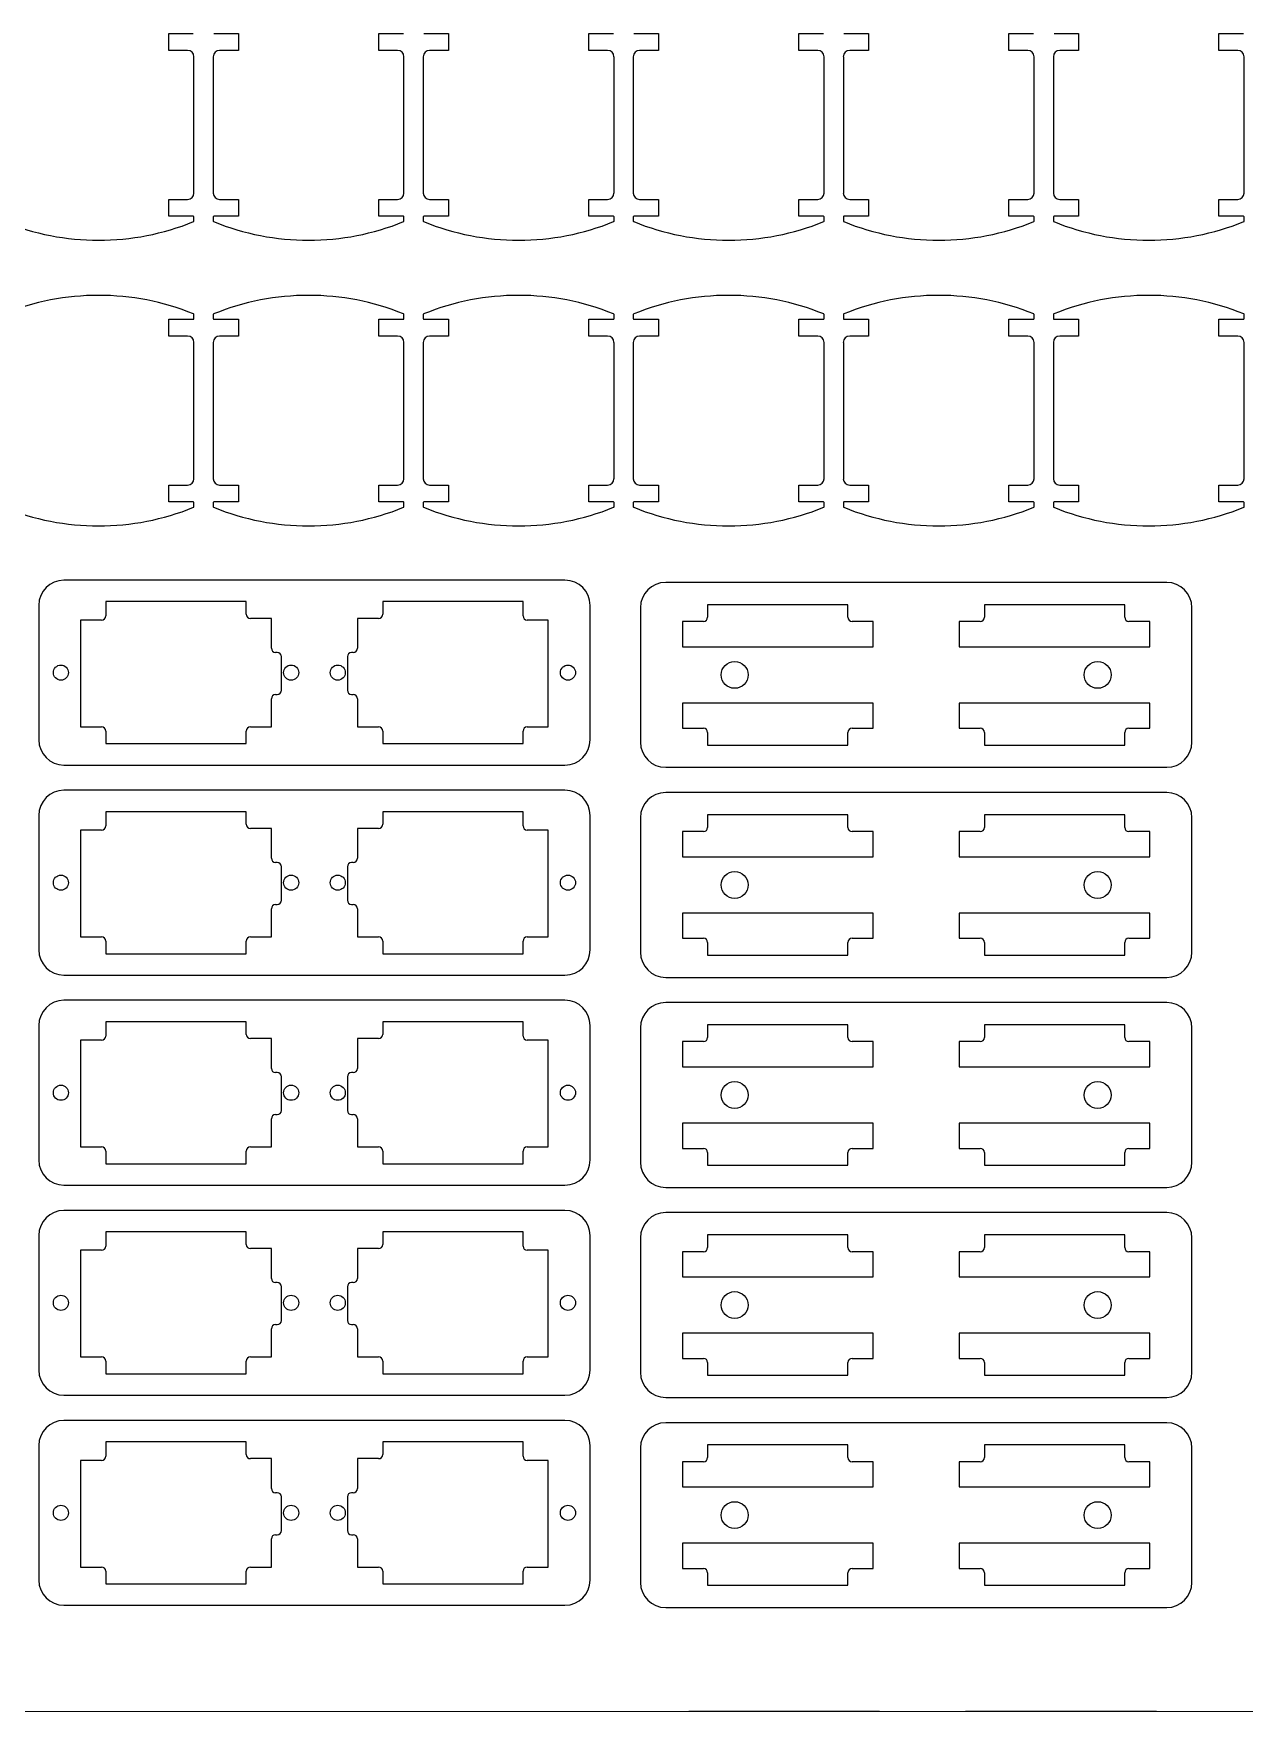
# Model space of a CAD drawing. Header units: millimetres. Extents: x 1579 to 2079, y 30 to 430.
# Drawn here: x 1667.4 to 1811.5, y 30.3 to 230 of the extents above; entities that cross this region are included whole.
import ezdxf

# ---------------------------------------------------------------- set-up
doc = ezdxf.new("R2010")
doc.units = ezdxf.units.MM
doc.layers.get('0').update_dxf_attribs({"lineweight": 18})

msp = doc.modelspace()

# ---------------------------------------------------------------- linework, layer by layer
at = {"color": 7, "linetype": 'Continuous', "lineweight": 25}
for p, q in [((1683.49, 230.02), (1686.42, 230.02)), ((1683.49, 228.02), (1683.49, 230.02)), ((1688.86, 230.02), (1691.79, 230.02)), ((1691.79, 230.02), (1691.79, 228.02)), ((1708.49, 230.02), (1711.42, 230.02)), ((1708.49, 228.02), (1708.49, 230.02)), ((1713.86, 230.02), (1716.79, 230.02)), ((1716.79, 230.02), (1716.79, 228.02)), ((1733.49, 230.02), (1736.42, 230.02)), ((1733.49, 228.02), (1733.49, 230.02)), ((1738.86, 230.02), (1741.79, 230.02)), ((1741.79, 230.02), (1741.79, 228.02)), ((1758.49, 230.02), (1761.42, 230.02)), ((1758.49, 228.02), (1758.49, 230.02)), ((1763.86, 230.02), (1766.79, 230.02)), ((1766.79, 230.02), (1766.79, 228.02)), ((1783.49, 230.02), (1786.42, 230.02)), ((1783.49, 228.02), (1783.49, 230.02)), ((1788.86, 230.02), (1791.79, 230.02)), ((1791.79, 230.02), (1791.79, 228.02)), ((1808.49, 230.02), (1811.42, 230.02)), ((1808.49, 228.02), (1808.49, 230.02)), ((1685.73, 228.02), (1683.49, 228.02)), ((1691.79, 228.02), (1689.54, 228.02)), ((1710.73, 228.02), (1708.49, 228.02)), ((1716.79, 228.02), (1714.54, 228.02)), ((1735.73, 228.02), (1733.49, 228.02)), ((1741.79, 228.02), (1739.54, 228.02)), ((1760.73, 228.02), (1758.49, 228.02)), ((1766.79, 228.02), (1764.54, 228.02)), ((1785.73, 228.02), (1783.49, 228.02)), ((1791.79, 228.02), (1789.54, 228.02)), ((1810.73, 228.02), (1808.49, 228.02)), ((1686.49, 211.03), (1686.49, 227.26)), ((1688.79, 227.26), (1688.79, 211.03)), ((1711.49, 211.03), (1711.49, 227.26)), ((1713.79, 227.26), (1713.79, 211.03)), ((1736.49, 211.03), (1736.49, 227.26)), ((1738.79, 227.26), (1738.79, 211.03)), ((1761.49, 211.03), (1761.49, 227.26)), ((1763.79, 227.26), (1763.79, 211.03)), ((1786.49, 211.03), (1786.49, 227.26)), ((1788.79, 227.26), (1788.79, 211.03)), ((1811.49, 211.03), (1811.49, 227.26)), ((1683.49, 210.27), (1685.73, 210.27)), ((1683.49, 208.27), (1683.49, 210.27)), ((1689.54, 210.27), (1691.79, 210.27)), ((1691.79, 210.27), (1691.79, 208.27)), ((1708.49, 210.27), (1710.73, 210.27)), ((1708.49, 208.27), (1708.49, 210.27)), ((1714.54, 210.27), (1716.79, 210.27)), ((1716.79, 210.27), (1716.79, 208.27)), ((1733.49, 210.27), (1735.73, 210.27)), ((1733.49, 208.27), (1733.49, 210.27)), ((1739.54, 210.27), (1741.79, 210.27)), ((1741.79, 210.27), (1741.79, 208.27)), ((1758.49, 210.27), (1760.73, 210.27)), ((1758.49, 208.27), (1758.49, 210.27)), ((1764.54, 210.27), (1766.79, 210.27)), ((1766.79, 210.27), (1766.79, 208.27)), ((1783.49, 210.27), (1785.73, 210.27)), ((1783.49, 208.27), (1783.49, 210.27)), ((1789.54, 210.27), (1791.79, 210.27)), ((1791.79, 210.27), (1791.79, 208.27)), ((1808.49, 210.27), (1810.73, 210.27)), ((1808.49, 208.27), (1808.49, 210.27)), ((1686.42, 208.27), (1683.49, 208.27)), ((1686.49, 207.7), (1686.49, 208.2)), ((1688.79, 208.2), (1688.79, 207.7)), ((1691.79, 208.27), (1688.86, 208.27)), ((1711.42, 208.27), (1708.49, 208.27)), ((1711.49, 207.7), (1711.49, 208.2)), ((1713.79, 208.2), (1713.79, 207.7)), ((1716.79, 208.27), (1713.86, 208.27)), ((1736.42, 208.27), (1733.49, 208.27)), ((1736.49, 207.7), (1736.49, 208.2)), ((1738.79, 208.2), (1738.79, 207.7)), ((1741.79, 208.27), (1738.86, 208.27)), ((1761.42, 208.27), (1758.49, 208.27)), ((1761.49, 207.7), (1761.49, 208.2)), ((1763.79, 208.2), (1763.79, 207.7)), ((1766.79, 208.27), (1763.86, 208.27)), ((1786.42, 208.27), (1783.49, 208.27)), ((1786.49, 207.7), (1786.49, 208.2)), ((1788.79, 208.2), (1788.79, 207.7)), ((1791.79, 208.27), (1788.86, 208.27)), ((1811.42, 208.27), (1808.49, 208.27)), ((1811.49, 207.7), (1811.49, 208.2)), ((1683.49, 196.02), (1686.42, 196.02)), ((1683.49, 194.02), (1683.49, 196.02)), ((1686.49, 196.09), (1686.49, 196.59)), ((1688.79, 196.59), (1688.79, 196.09)), ((1688.86, 196.02), (1691.79, 196.02)), ((1691.79, 196.02), (1691.79, 194.02)), ((1708.49, 196.02), (1711.42, 196.02)), ((1708.49, 194.02), (1708.49, 196.02)), ((1711.49, 196.09), (1711.49, 196.59)), ((1713.79, 196.59), (1713.79, 196.09)), ((1713.86, 196.02), (1716.79, 196.02)), ((1716.79, 196.02), (1716.79, 194.02)), ((1733.49, 196.02), (1736.42, 196.02)), ((1733.49, 194.02), (1733.49, 196.02)), ((1736.49, 196.09), (1736.49, 196.59)), ((1738.79, 196.59), (1738.79, 196.09)), ((1738.86, 196.02), (1741.79, 196.02)), ((1741.79, 196.02), (1741.79, 194.02)), ((1758.49, 196.02), (1761.42, 196.02)), ((1758.49, 194.02), (1758.49, 196.02)), ((1761.49, 196.09), (1761.49, 196.59)), ((1763.79, 196.59), (1763.79, 196.09)), ((1763.86, 196.02), (1766.79, 196.02)), ((1766.79, 196.02), (1766.79, 194.02)), ((1783.49, 196.02), (1786.42, 196.02)), ((1783.49, 194.02), (1783.49, 196.02)), ((1786.49, 196.09), (1786.49, 196.59)), ((1788.79, 196.59), (1788.79, 196.09)), ((1788.86, 196.02), (1791.79, 196.02)), ((1791.79, 196.02), (1791.79, 194.02)), ((1808.49, 196.02), (1811.42, 196.02)), ((1808.49, 194.02), (1808.49, 196.02)), ((1811.49, 196.09), (1811.49, 196.59)), ((1685.73, 194.02), (1683.49, 194.02)), ((1691.79, 194.02), (1689.54, 194.02)), ((1710.73, 194.02), (1708.49, 194.02)), ((1716.79, 194.02), (1714.54, 194.02)), ((1735.73, 194.02), (1733.49, 194.02)), ((1741.79, 194.02), (1739.54, 194.02)), ((1760.73, 194.02), (1758.49, 194.02)), ((1766.79, 194.02), (1764.54, 194.02)), ((1785.73, 194.02), (1783.49, 194.02)), ((1791.79, 194.02), (1789.54, 194.02)), ((1810.73, 194.02), (1808.49, 194.02)), ((1686.49, 177.03), (1686.49, 193.26)), ((1688.79, 193.26), (1688.79, 177.03)), ((1711.49, 177.03), (1711.49, 193.26)), ((1713.79, 193.26), (1713.79, 177.03)), ((1736.49, 177.03), (1736.49, 193.26)), ((1738.79, 193.26), (1738.79, 177.03)), ((1761.49, 177.03), (1761.49, 193.26)), ((1763.79, 193.26), (1763.79, 177.03)), ((1786.49, 177.03), (1786.49, 193.26)), ((1788.79, 193.26), (1788.79, 177.03)), ((1811.49, 177.03), (1811.49, 193.26)), ((1683.49, 176.27), (1685.73, 176.27)), ((1683.49, 174.27), (1683.49, 176.27)), ((1689.54, 176.27), (1691.79, 176.27)), ((1691.79, 176.27), (1691.79, 174.27)), ((1708.49, 176.27), (1710.73, 176.27)), ((1708.49, 174.27), (1708.49, 176.27)), ((1714.54, 176.27), (1716.79, 176.27)), ((1716.79, 176.27), (1716.79, 174.27)), ((1733.49, 176.27), (1735.73, 176.27)), ((1733.49, 174.27), (1733.49, 176.27)), ((1739.54, 176.27), (1741.79, 176.27)), ((1741.79, 176.27), (1741.79, 174.27)), ((1758.49, 176.27), (1760.73, 176.27)), ((1758.49, 174.27), (1758.49, 176.27)), ((1764.54, 176.27), (1766.79, 176.27)), ((1766.79, 176.27), (1766.79, 174.27)), ((1783.49, 176.27), (1785.73, 176.27)), ((1783.49, 174.27), (1783.49, 176.27)), ((1789.54, 176.27), (1791.79, 176.27)), ((1791.79, 176.27), (1791.79, 174.27)), ((1808.49, 176.27), (1810.73, 176.27)), ((1808.49, 174.27), (1808.49, 176.27)), ((1686.42, 174.27), (1683.49, 174.27)), ((1686.49, 173.7), (1686.49, 174.2)), ((1688.79, 174.2), (1688.79, 173.7)), ((1691.79, 174.27), (1688.86, 174.27)), ((1711.42, 174.27), (1708.49, 174.27)), ((1711.49, 173.7), (1711.49, 174.2)), ((1713.79, 174.2), (1713.79, 173.7)), ((1716.79, 174.27), (1713.86, 174.27)), ((1736.42, 174.27), (1733.49, 174.27)), ((1736.49, 173.7), (1736.49, 174.2)), ((1738.79, 174.2), (1738.79, 173.7)), ((1741.79, 174.27), (1738.86, 174.27)), ((1761.42, 174.27), (1758.49, 174.27)), ((1761.49, 173.7), (1761.49, 174.2)), ((1763.79, 174.2), (1763.79, 173.7)), ((1766.79, 174.27), (1763.86, 174.27)), ((1786.42, 174.27), (1783.49, 174.27)), ((1786.49, 173.7), (1786.49, 174.2)), ((1788.79, 174.2), (1788.79, 173.7)), ((1791.79, 174.27), (1788.86, 174.27)), ((1811.42, 174.27), (1808.49, 174.27)), ((1811.49, 173.7), (1811.49, 174.2)), ((1730.65, 164.96), (1671.02, 164.96)), ((1802.27, 164.69), (1742.64, 164.69)), ((1668.02, 161.96), (1668.02, 145.96)), ((1692.71, 162.41), (1676.01, 162.41)), ((1676.01, 162.41), (1676.01, 160.71)), ((1692.71, 160.91), (1692.71, 162.41)), ((1725.66, 162.41), (1708.96, 162.41)), ((1708.96, 162.41), (1708.96, 160.91)), ((1725.66, 160.71), (1725.66, 162.41)), ((1733.65, 145.96), (1733.65, 161.96)), ((1764.33, 162.04), (1747.63, 162.04)), ((1747.63, 162.04), (1747.63, 160.54)), ((1764.33, 160.54), (1764.33, 162.04)), ((1797.28, 162.04), (1780.58, 162.04)), ((1780.58, 162.04), (1780.58, 160.54)), ((1797.28, 160.54), (1797.28, 162.04)), ((1675.51, 160.21), (1673.01, 160.21)), ((1673.01, 160.21), (1673.01, 147.51)), ((1695.71, 160.41), (1693.21, 160.41)), ((1695.71, 156.86), (1695.71, 160.41)), ((1708.46, 160.41), (1705.96, 160.41)), ((1705.96, 160.41), (1705.96, 156.86)), ((1728.66, 160.21), (1726.16, 160.21)), ((1728.66, 147.51), (1728.66, 160.21)), ((1739.64, 161.69), (1739.64, 145.69)), ((1747.13, 160.04), (1744.63, 160.04)), ((1744.63, 160.04), (1744.63, 157.04)), ((1767.33, 160.04), (1764.83, 160.04)), ((1767.33, 157.04), (1767.33, 160.04)), ((1780.08, 160.04), (1777.58, 160.04)), ((1777.58, 160.04), (1777.58, 157.04)), ((1800.28, 160.04), (1797.78, 160.04)), ((1800.28, 157.04), (1800.28, 160.04)), ((1805.27, 145.69), (1805.27, 161.69)), ((1696.41, 156.36), (1696.21, 156.36)), ((1696.91, 151.86), (1696.91, 155.86)), ((1704.76, 155.86), (1704.76, 151.86)), ((1705.46, 156.36), (1705.26, 156.36)), ((1744.63, 157.04), (1767.33, 157.04)), ((1777.58, 157.04), (1800.28, 157.04)), ((1695.71, 147.51), (1695.71, 150.86)), ((1696.21, 151.36), (1696.41, 151.36)), ((1705.26, 151.36), (1705.46, 151.36)), ((1705.96, 150.86), (1705.96, 147.51)), ((1767.33, 150.34), (1744.63, 150.34)), ((1744.63, 150.34), (1744.63, 147.34)), ((1767.33, 147.34), (1767.33, 150.34)), ((1800.28, 150.34), (1777.58, 150.34)), ((1777.58, 150.34), (1777.58, 147.34)), ((1800.28, 147.34), (1800.28, 150.34)), ((1673.01, 147.51), (1675.51, 147.51)), ((1676.01, 147.01), (1676.01, 145.51)), ((1692.71, 145.51), (1692.71, 147.01)), ((1693.21, 147.51), (1695.71, 147.51)), ((1705.96, 147.51), (1708.46, 147.51)), ((1708.96, 147.01), (1708.96, 145.51)), ((1725.66, 145.51), (1725.66, 147.01)), ((1726.16, 147.51), (1728.66, 147.51)), ((1744.63, 147.34), (1747.13, 147.34)), ((1747.63, 146.84), (1747.63, 145.34)), ((1764.33, 145.34), (1764.33, 146.84)), ((1764.83, 147.34), (1767.33, 147.34)), ((1777.58, 147.34), (1780.08, 147.34)), ((1780.58, 146.84), (1780.58, 145.34)), ((1797.28, 145.34), (1797.28, 146.84)), ((1797.78, 147.34), (1800.28, 147.34)), ((1676.01, 145.51), (1692.71, 145.51)), ((1708.96, 145.51), (1725.66, 145.51)), ((1747.63, 145.34), (1764.33, 145.34)), ((1780.58, 145.34), (1797.28, 145.34)), ((1671.02, 142.96), (1730.65, 142.96)), ((1742.64, 142.69), (1802.27, 142.69)), ((1730.65, 139.96), (1671.02, 139.96)), ((1802.27, 139.69), (1742.64, 139.69)), ((1668.02, 136.96), (1668.02, 120.96)), ((1692.71, 137.41), (1676.01, 137.41)), ((1676.01, 137.41), (1676.01, 135.71)), ((1692.71, 135.91), (1692.71, 137.41)), ((1725.66, 137.41), (1708.96, 137.41)), ((1708.96, 137.41), (1708.96, 135.91)), ((1725.66, 135.71), (1725.66, 137.41)), ((1733.65, 120.96), (1733.65, 136.96)), ((1739.64, 136.69), (1739.64, 120.69)), ((1764.33, 137.04), (1747.63, 137.04)), ((1747.63, 137.04), (1747.63, 135.54)), ((1764.33, 135.54), (1764.33, 137.04)), ((1797.28, 137.04), (1780.58, 137.04)), ((1780.58, 137.04), (1780.58, 135.54)), ((1797.28, 135.54), (1797.28, 137.04)), ((1805.27, 120.69), (1805.27, 136.69)), ((1675.51, 135.21), (1673.01, 135.21)), ((1673.01, 135.21), (1673.01, 122.51)), ((1695.71, 135.41), (1693.21, 135.41)), ((1695.71, 131.86), (1695.71, 135.41)), ((1708.46, 135.41), (1705.96, 135.41)), ((1705.96, 135.41), (1705.96, 131.86)), ((1728.66, 135.21), (1726.16, 135.21)), ((1728.66, 122.51), (1728.66, 135.21)), ((1747.13, 135.04), (1744.63, 135.04)), ((1744.63, 135.04), (1744.63, 132.04)), ((1767.33, 135.04), (1764.83, 135.04)), ((1767.33, 132.04), (1767.33, 135.04)), ((1780.08, 135.04), (1777.58, 135.04)), ((1777.58, 135.04), (1777.58, 132.04)), ((1800.28, 135.04), (1797.78, 135.04)), ((1800.28, 132.04), (1800.28, 135.04)), ((1744.63, 132.04), (1767.33, 132.04)), ((1777.58, 132.04), (1800.28, 132.04)), ((1696.41, 131.36), (1696.21, 131.36)), ((1696.91, 126.86), (1696.91, 130.86)), ((1704.76, 130.86), (1704.76, 126.86)), ((1705.46, 131.36), (1705.26, 131.36)), ((1695.71, 122.51), (1695.71, 125.86)), ((1696.21, 126.36), (1696.41, 126.36)), ((1705.26, 126.36), (1705.46, 126.36)), ((1705.96, 125.86), (1705.96, 122.51)), ((1767.33, 125.34), (1744.63, 125.34)), ((1744.63, 125.34), (1744.63, 122.34)), ((1767.33, 122.34), (1767.33, 125.34)), ((1800.28, 125.34), (1777.58, 125.34)), ((1777.58, 125.34), (1777.58, 122.34)), ((1800.28, 122.34), (1800.28, 125.34)), ((1673.01, 122.51), (1675.51, 122.51)), ((1676.01, 122.01), (1676.01, 120.51)), ((1692.71, 120.51), (1692.71, 122.01)), ((1693.21, 122.51), (1695.71, 122.51)), ((1705.96, 122.51), (1708.46, 122.51)), ((1708.96, 122.01), (1708.96, 120.51)), ((1725.66, 120.51), (1725.66, 122.01)), ((1726.16, 122.51), (1728.66, 122.51)), ((1744.63, 122.34), (1747.13, 122.34)), ((1747.63, 121.84), (1747.63, 120.34)), ((1764.33, 120.34), (1764.33, 121.84)), ((1764.83, 122.34), (1767.33, 122.34)), ((1777.58, 122.34), (1780.08, 122.34)), ((1780.58, 121.84), (1780.58, 120.34)), ((1797.28, 120.34), (1797.28, 121.84)), ((1797.78, 122.34), (1800.28, 122.34)), ((1676.01, 120.51), (1692.71, 120.51)), ((1708.96, 120.51), (1725.66, 120.51)), ((1747.63, 120.34), (1764.33, 120.34)), ((1780.58, 120.34), (1797.28, 120.34)), ((1671.02, 117.96), (1730.65, 117.96)), ((1742.64, 117.69), (1802.27, 117.69)), ((1730.65, 114.96), (1671.02, 114.96)), ((1802.27, 114.69), (1742.64, 114.69)), ((1668.02, 111.96), (1668.02, 95.96)), ((1692.71, 112.41), (1676.01, 112.41)), ((1676.01, 112.41), (1676.01, 110.71)), ((1692.71, 110.91), (1692.71, 112.41)), ((1725.66, 112.41), (1708.96, 112.41)), ((1708.96, 112.41), (1708.96, 110.91)), ((1725.66, 110.71), (1725.66, 112.41)), ((1733.65, 95.96), (1733.65, 111.96)), ((1764.33, 112.04), (1747.63, 112.04)), ((1747.63, 112.04), (1747.63, 110.54)), ((1764.33, 110.54), (1764.33, 112.04)), ((1797.28, 112.04), (1780.58, 112.04)), ((1780.58, 112.04), (1780.58, 110.54)), ((1797.28, 110.54), (1797.28, 112.04)), ((1675.51, 110.21), (1673.01, 110.21)), ((1673.01, 110.21), (1673.01, 97.51)), ((1695.71, 110.41), (1693.21, 110.41)), ((1695.71, 106.86), (1695.71, 110.41)), ((1708.46, 110.41), (1705.96, 110.41)), ((1705.96, 110.41), (1705.96, 106.86)), ((1728.66, 110.21), (1726.16, 110.21)), ((1728.66, 97.51), (1728.66, 110.21)), ((1739.64, 111.69), (1739.64, 95.69)), ((1747.13, 110.04), (1744.63, 110.04)), ((1744.63, 110.04), (1744.63, 107.04)), ((1767.33, 110.04), (1764.83, 110.04)), ((1767.33, 107.04), (1767.33, 110.04)), ((1780.08, 110.04), (1777.58, 110.04)), ((1777.58, 110.04), (1777.58, 107.04)), ((1800.28, 110.04), (1797.78, 110.04)), ((1800.28, 107.04), (1800.28, 110.04)), ((1805.27, 95.69), (1805.27, 111.69)), ((1696.41, 106.36), (1696.21, 106.36)), ((1696.91, 101.86), (1696.91, 105.86)), ((1704.76, 105.86), (1704.76, 101.86)), ((1705.46, 106.36), (1705.26, 106.36)), ((1744.63, 107.04), (1767.33, 107.04)), ((1777.58, 107.04), (1800.28, 107.04)), ((1695.71, 97.51), (1695.71, 100.86)), ((1696.21, 101.36), (1696.41, 101.36)), ((1705.26, 101.36), (1705.46, 101.36)), ((1705.96, 100.86), (1705.96, 97.51)), ((1767.33, 100.34), (1744.63, 100.34)), ((1744.63, 100.34), (1744.63, 97.34)), ((1767.33, 97.34), (1767.33, 100.34)), ((1800.28, 100.34), (1777.58, 100.34)), ((1777.58, 100.34), (1777.58, 97.34)), ((1800.28, 97.34), (1800.28, 100.34)), ((1673.01, 97.51), (1675.51, 97.51)), ((1676.01, 97.01), (1676.01, 95.51)), ((1692.71, 95.51), (1692.71, 97.01)), ((1693.21, 97.51), (1695.71, 97.51)), ((1705.96, 97.51), (1708.46, 97.51)), ((1708.96, 97.01), (1708.96, 95.51)), ((1725.66, 95.51), (1725.66, 97.01)), ((1726.16, 97.51), (1728.66, 97.51)), ((1744.63, 97.34), (1747.13, 97.34)), ((1747.63, 96.84), (1747.63, 95.34)), ((1764.33, 95.34), (1764.33, 96.84)), ((1764.83, 97.34), (1767.33, 97.34)), ((1777.58, 97.34), (1780.08, 97.34)), ((1780.58, 96.84), (1780.58, 95.34)), ((1797.28, 95.34), (1797.28, 96.84)), ((1797.78, 97.34), (1800.28, 97.34)), ((1676.01, 95.51), (1692.71, 95.51)), ((1708.96, 95.51), (1725.66, 95.51)), ((1747.63, 95.34), (1764.33, 95.34)), ((1780.58, 95.34), (1797.28, 95.34)), ((1671.02, 92.96), (1730.65, 92.96)), ((1742.64, 92.69), (1802.27, 92.69)), ((1730.65, 89.96), (1671.02, 89.96)), ((1802.27, 89.69), (1742.64, 89.69)), ((1668.02, 86.96), (1668.02, 70.96)), ((1692.71, 87.41), (1676.01, 87.41)), ((1676.01, 87.41), (1676.01, 85.71)), ((1692.71, 85.91), (1692.71, 87.41)), ((1725.66, 87.41), (1708.96, 87.41)), ((1708.96, 87.41), (1708.96, 85.91)), ((1725.66, 85.71), (1725.66, 87.41)), ((1733.65, 70.96), (1733.65, 86.96)), ((1739.64, 86.69), (1739.64, 70.69)), ((1764.33, 87.04), (1747.63, 87.04)), ((1747.63, 87.04), (1747.63, 85.54)), ((1764.33, 85.54), (1764.33, 87.04)), ((1797.28, 87.04), (1780.58, 87.04)), ((1780.58, 87.04), (1780.58, 85.54)), ((1797.28, 85.54), (1797.28, 87.04)), ((1805.27, 70.69), (1805.27, 86.69)), ((1675.51, 85.21), (1673.01, 85.21)), ((1673.01, 85.21), (1673.01, 72.51)), ((1695.71, 85.41), (1693.21, 85.41)), ((1695.71, 81.86), (1695.71, 85.41)), ((1708.46, 85.41), (1705.96, 85.41)), ((1705.96, 85.41), (1705.96, 81.86)), ((1728.66, 85.21), (1726.16, 85.21)), ((1728.66, 72.51), (1728.66, 85.21)), ((1747.13, 85.04), (1744.63, 85.04)), ((1744.63, 85.04), (1744.63, 82.04)), ((1767.33, 85.04), (1764.83, 85.04)), ((1767.33, 82.04), (1767.33, 85.04)), ((1780.08, 85.04), (1777.58, 85.04)), ((1777.58, 85.04), (1777.58, 82.04)), ((1800.28, 85.04), (1797.78, 85.04)), ((1800.28, 82.04), (1800.28, 85.04)), ((1744.63, 82.04), (1767.33, 82.04)), ((1777.58, 82.04), (1800.28, 82.04)), ((1696.41, 81.36), (1696.21, 81.36)), ((1696.91, 76.86), (1696.91, 80.86)), ((1704.76, 80.86), (1704.76, 76.86)), ((1705.46, 81.36), (1705.26, 81.36)), ((1696.21, 76.36), (1696.41, 76.36)), ((1705.26, 76.36), (1705.46, 76.36)), ((1695.71, 72.51), (1695.71, 75.86)), ((1705.96, 75.86), (1705.96, 72.51)), ((1767.33, 75.34), (1744.63, 75.34)), ((1744.63, 75.34), (1744.63, 72.34)), ((1767.33, 72.34), (1767.33, 75.34)), ((1800.28, 75.34), (1777.58, 75.34)), ((1777.58, 75.34), (1777.58, 72.34)), ((1800.28, 72.34), (1800.28, 75.34)), ((1673.01, 72.51), (1675.51, 72.51)), ((1676.01, 72.01), (1676.01, 70.51)), ((1692.71, 70.51), (1692.71, 72.01)), ((1693.21, 72.51), (1695.71, 72.51)), ((1705.96, 72.51), (1708.46, 72.51)), ((1708.96, 72.01), (1708.96, 70.51)), ((1725.66, 70.51), (1725.66, 72.01)), ((1726.16, 72.51), (1728.66, 72.51)), ((1744.63, 72.34), (1747.13, 72.34)), ((1764.83, 72.34), (1767.33, 72.34)), ((1777.58, 72.34), (1780.08, 72.34)), ((1797.78, 72.34), (1800.28, 72.34)), ((1676.01, 70.51), (1692.71, 70.51)), ((1708.96, 70.51), (1725.66, 70.51)), ((1747.63, 71.84), (1747.63, 70.34)), ((1747.63, 70.34), (1764.33, 70.34)), ((1764.33, 70.34), (1764.33, 71.84)), ((1780.58, 71.84), (1780.58, 70.34)), ((1780.58, 70.34), (1797.28, 70.34)), ((1797.28, 70.34), (1797.28, 71.84)), ((1671.02, 67.96), (1730.65, 67.96)), ((1742.64, 67.69), (1802.27, 67.69)), ((1730.65, 64.96), (1671.02, 64.96)), ((1802.27, 64.69), (1742.64, 64.69)), ((1668.02, 61.96), (1668.02, 45.96)), ((1692.71, 62.41), (1676.01, 62.41)), ((1676.01, 62.41), (1676.01, 60.71)), ((1692.71, 60.91), (1692.71, 62.41)), ((1725.66, 62.41), (1708.96, 62.41)), ((1708.96, 62.41), (1708.96, 60.91)), ((1725.66, 60.71), (1725.66, 62.41)), ((1733.65, 45.96), (1733.65, 61.96)), ((1764.33, 62.04), (1747.63, 62.04)), ((1747.63, 62.04), (1747.63, 60.54)), ((1764.33, 60.54), (1764.33, 62.04)), ((1797.28, 62.04), (1780.58, 62.04)), ((1780.58, 62.04), (1780.58, 60.54)), ((1797.28, 60.54), (1797.28, 62.04)), ((1675.51, 60.21), (1673.01, 60.21)), ((1673.01, 60.21), (1673.01, 47.51)), ((1695.71, 60.41), (1693.21, 60.41)), ((1695.71, 56.86), (1695.71, 60.41)), ((1708.46, 60.41), (1705.96, 60.41)), ((1705.96, 60.41), (1705.96, 56.86)), ((1728.66, 60.21), (1726.16, 60.21)), ((1728.66, 47.51), (1728.66, 60.21)), ((1739.64, 61.69), (1739.64, 45.69)), ((1747.13, 60.04), (1744.63, 60.04)), ((1744.63, 60.04), (1744.63, 57.04)), ((1767.33, 60.04), (1764.83, 60.04)), ((1767.33, 57.04), (1767.33, 60.04)), ((1780.08, 60.04), (1777.58, 60.04)), ((1777.58, 60.04), (1777.58, 57.04)), ((1800.28, 60.04), (1797.78, 60.04)), ((1800.28, 57.04), (1800.28, 60.04)), ((1805.27, 45.69), (1805.27, 61.69)), ((1696.41, 56.36), (1696.21, 56.36)), ((1705.46, 56.36), (1705.26, 56.36)), ((1744.63, 57.04), (1767.33, 57.04)), ((1777.58, 57.04), (1800.28, 57.04)), ((1696.91, 51.86), (1696.91, 55.86)), ((1704.76, 55.86), (1704.76, 51.86)), ((1695.71, 47.51), (1695.71, 50.86)), ((1696.21, 51.36), (1696.41, 51.36)), ((1705.26, 51.36), (1705.46, 51.36)), ((1705.96, 50.86), (1705.96, 47.51)), ((1767.33, 50.34), (1744.63, 50.34)), ((1744.63, 50.34), (1744.63, 47.34)), ((1767.33, 47.34), (1767.33, 50.34)), ((1800.28, 50.34), (1777.58, 50.34)), ((1777.58, 50.34), (1777.58, 47.34)), ((1800.28, 47.34), (1800.28, 50.34)), ((1673.01, 47.51), (1675.51, 47.51)), ((1676.01, 47.01), (1676.01, 45.51)), ((1692.71, 45.51), (1692.71, 47.01)), ((1693.21, 47.51), (1695.71, 47.51)), ((1705.96, 47.51), (1708.46, 47.51)), ((1708.96, 47.01), (1708.96, 45.51)), ((1725.66, 45.51), (1725.66, 47.01)), ((1726.16, 47.51), (1728.66, 47.51)), ((1744.63, 47.34), (1747.13, 47.34)), ((1747.63, 46.84), (1747.63, 45.34)), ((1764.33, 45.34), (1764.33, 46.84)), ((1764.83, 47.34), (1767.33, 47.34)), ((1777.58, 47.34), (1780.08, 47.34)), ((1780.58, 46.84), (1780.58, 45.34)), ((1797.28, 45.34), (1797.28, 46.84)), ((1797.78, 47.34), (1800.28, 47.34)), ((1676.01, 45.51), (1692.71, 45.51)), ((1708.96, 45.51), (1725.66, 45.51)), ((1747.63, 45.34), (1764.33, 45.34)), ((1780.58, 45.34), (1797.28, 45.34)), ((1671.02, 42.96), (1730.65, 42.96)), ((1742.64, 42.69), (1802.27, 42.69)), ((1745.4, 30.37), (1768.1, 30.37)), ((1778.34, 30.37), (1801.04, 30.37))]:
    msp.add_line(p, q, dxfattribs=at)
msp.add_line((2078.98, 30.33), (1578.98, 30.33))
for centre, radius in [((1670.66, 153.96), 0.9), ((1698.06, 153.96), 0.9), ((1703.61, 153.96), 0.9), ((1731.01, 153.96), 0.9), ((1750.85, 153.69), 1.6), ((1794.06, 153.69), 1.6), ((1670.66, 128.96), 0.9), ((1698.06, 128.96), 0.9), ((1703.61, 128.96), 0.9), ((1731.01, 128.96), 0.9), ((1750.85, 128.69), 1.6), ((1794.06, 128.69), 1.6), ((1670.66, 103.96), 0.9), ((1698.06, 103.96), 0.9), ((1703.61, 103.96), 0.9), ((1731.01, 103.96), 0.9), ((1750.85, 103.69), 1.6), ((1794.06, 103.69), 1.6), ((1750.85, 78.69), 1.6), ((1794.06, 78.69), 1.6), ((1670.66, 78.96), 0.9), ((1698.06, 78.96), 0.9), ((1703.61, 78.96), 0.9), ((1731.01, 78.96), 0.9), ((1670.66, 53.96), 0.9), ((1698.06, 53.96), 0.9), ((1703.61, 53.96), 0.9), ((1731.01, 53.96), 0.9), ((1750.85, 53.69), 1.6), ((1794.06, 53.69), 1.6)]:
    msp.add_circle(centre, radius, dxfattribs=at)
for centre, radius, start, end in [((1685.73, 227.26), 0.758, 0, 90), ((1689.54, 227.26), 0.758, 90, 180), ((1710.73, 227.26), 0.758, 0, 90), ((1714.54, 227.26), 0.758, 90, 180), ((1735.73, 227.26), 0.758, 0, 90), ((1739.54, 227.26), 0.758, 90, 180), ((1760.73, 227.26), 0.758, 0, 90), ((1764.54, 227.26), 0.758, 90, 180), ((1785.73, 227.26), 0.758, 0, 90), ((1789.54, 227.26), 0.758, 90, 180), ((1810.73, 227.26), 0.758, 0, 90), ((1685.73, 211.03), 0.758, 270, 0), ((1689.54, 211.03), 0.758, 180, 270), ((1710.73, 211.03), 0.758, 270, 0), ((1714.54, 211.03), 0.758, 180, 270), ((1735.73, 211.03), 0.758, 270, 0), ((1739.54, 211.03), 0.758, 180, 270), ((1760.73, 211.03), 0.758, 270, 0), ((1764.54, 211.03), 0.758, 180, 270), ((1785.73, 211.03), 0.758, 270, 0), ((1789.54, 211.03), 0.758, 180, 270), ((1810.73, 211.03), 0.758, 270, 0), ((1686.42, 208.2), 0.07, 360, 90), ((1686.42, 207.7), 0.07, 292.1405, 360), ((1688.86, 208.2), 0.07, 90, 180), ((1688.86, 207.7), 0.07, 180, 247.8595), ((1711.42, 208.2), 0.07, 0, 90), ((1711.42, 207.7), 0.07, 292.1405, 0), ((1713.86, 208.2), 0.07, 90, 180), ((1713.86, 207.7), 0.07, 180, 247.8595), ((1736.42, 208.2), 0.07, 0, 90), ((1736.42, 207.7), 0.07, 292.1405, 0), ((1738.86, 208.2), 0.07, 90, 180), ((1738.86, 207.7), 0.07, 180, 247.8595), ((1761.42, 208.2), 0.07, 0, 90), ((1761.42, 207.7), 0.07, 292.1405, 360), ((1763.86, 208.2), 0.07, 90, 180), ((1763.86, 207.7), 0.07, 180, 247.8595), ((1786.42, 208.2), 0.07, 360, 90), ((1786.42, 207.7), 0.07, 292.1405, 360), ((1788.86, 208.2), 0.07, 90, 180), ((1788.86, 207.7), 0.07, 180, 247.8595), ((1811.42, 208.2), 0.07, 360, 90), ((1811.42, 207.7), 0.07, 292.1405, 0), ((1675.14, 235.42), 30, 247.8595, 292.1405), ((1700.14, 235.42), 30, 247.8595, 292.1405), ((1725.14, 235.42), 30, 247.8595, 292.1405), ((1750.14, 235.42), 30, 247.8595, 292.1405), ((1775.14, 235.42), 30, 247.8595, 292.1405), ((1800.14, 235.42), 30, 247.8595, 292.1405), ((1675.14, 168.86), 30, 67.8595, 112.1405), ((1700.14, 168.86), 30, 67.8595, 112.1405), ((1725.14, 168.86), 30, 67.8595, 112.1405), ((1750.14, 168.86), 30, 67.8595, 112.1405), ((1775.14, 168.86), 30, 67.8595, 112.1405), ((1800.14, 168.86), 30, 67.8595, 112.1405), ((1686.42, 196.09), 0.07, 270, 0), ((1686.42, 196.59), 0.07, 360, 67.8595), ((1688.86, 196.59), 0.07, 112.1405, 180), ((1688.86, 196.09), 0.07, 180, 270), ((1711.42, 196.09), 0.07, 270, 0), ((1711.42, 196.59), 0.07, 0, 67.8595), ((1713.86, 196.59), 0.07, 112.1405, 180), ((1713.86, 196.09), 0.07, 180, 270), ((1736.42, 196.09), 0.07, 270, 0), ((1736.42, 196.59), 0.07, 0, 67.8595), ((1738.86, 196.59), 0.07, 112.1405, 180), ((1738.86, 196.09), 0.07, 180, 270), ((1761.42, 196.09), 0.07, 270, 0), ((1761.42, 196.59), 0.07, 0, 67.8595), ((1763.86, 196.59), 0.07, 112.1405, 180), ((1763.86, 196.09), 0.07, 180, 270), ((1786.42, 196.09), 0.07, 270, 360), ((1786.42, 196.59), 0.07, 0, 67.8595), ((1788.86, 196.59), 0.07, 112.1405, 180), ((1788.86, 196.09), 0.07, 180, 270), ((1811.42, 196.09), 0.07, 270, 0), ((1811.42, 196.59), 0.07, 360, 67.8595), ((1685.73, 193.26), 0.758, 0, 90), ((1689.54, 193.26), 0.758, 90, 180), ((1710.73, 193.26), 0.758, 0, 90), ((1714.54, 193.26), 0.758, 90, 180), ((1735.73, 193.26), 0.758, 0, 90), ((1739.54, 193.26), 0.758, 90, 180), ((1760.73, 193.26), 0.758, 0, 90), ((1764.54, 193.26), 0.758, 90, 180), ((1785.73, 193.26), 0.758, 0, 90), ((1789.54, 193.26), 0.758, 90, 180), ((1810.73, 193.26), 0.758, 0, 90), ((1685.73, 177.03), 0.758, 270, 0), ((1689.54, 177.03), 0.758, 180, 270), ((1710.73, 177.03), 0.758, 270, 0), ((1714.54, 177.03), 0.758, 180, 270), ((1735.73, 177.03), 0.758, 270, 0), ((1739.54, 177.03), 0.758, 180, 270), ((1760.73, 177.03), 0.758, 270, 0), ((1764.54, 177.03), 0.758, 180, 270), ((1785.73, 177.03), 0.758, 270, 0), ((1789.54, 177.03), 0.758, 180, 270), ((1810.73, 177.03), 0.758, 270, 0), ((1686.42, 174.2), 0.07, 360, 90), ((1688.86, 174.2), 0.07, 90, 180), ((1711.42, 174.2), 0.07, 0, 90), ((1713.86, 174.2), 0.07, 90, 180), ((1736.42, 174.2), 0.07, 0, 90), ((1738.86, 174.2), 0.07, 90, 180), ((1761.42, 174.2), 0.07, 0, 90), ((1763.86, 174.2), 0.07, 90, 180), ((1786.42, 174.2), 0.07, 360, 90), ((1788.86, 174.2), 0.07, 90, 180), ((1811.42, 174.2), 0.07, 0, 90), ((1675.14, 201.42), 30, 247.8595, 292.1405), ((1686.42, 173.7), 0.07, 292.1405, 360), ((1688.86, 173.7), 0.07, 180, 247.8595), ((1700.14, 201.42), 30, 247.8595, 292.1405), ((1711.42, 173.7), 0.07, 292.1405, 360), ((1713.86, 173.7), 0.07, 180, 247.8595), ((1725.14, 201.42), 30, 247.8595, 292.1405), ((1736.42, 173.7), 0.07, 292.1405, 0), ((1738.86, 173.7), 0.07, 180, 247.8595), ((1750.14, 201.42), 30, 247.8595, 292.1405), ((1761.42, 173.7), 0.07, 292.1405, 0), ((1763.86, 173.7), 0.07, 180, 247.8595), ((1775.14, 201.42), 30, 247.8595, 292.1405), ((1786.42, 173.7), 0.07, 292.1405, 0), ((1788.86, 173.7), 0.07, 180, 247.8595), ((1800.14, 201.42), 30, 247.8595, 292.1405), ((1811.42, 173.7), 0.07, 292.1405, 0), ((1671.02, 161.96), 3, 90, 180), ((1730.65, 161.96), 3, 0, 90), ((1742.64, 161.69), 3, 90, 180), ((1802.27, 161.69), 3, 0, 90), ((1675.51, 160.71), 0.5, 270, 360), ((1693.21, 160.91), 0.5, 180, 270), ((1708.46, 160.91), 0.5, 270, 0), ((1726.16, 160.71), 0.5, 180, 270), ((1747.13, 160.54), 0.5, 270, 360), ((1764.83, 160.54), 0.5, 180, 270), ((1780.08, 160.54), 0.5, 270, 360), ((1797.78, 160.54), 0.5, 180, 270), ((1696.21, 156.86), 0.5, 180, 270), ((1696.41, 155.86), 0.5, 0, 90), ((1705.26, 155.86), 0.5, 90, 180), ((1705.46, 156.86), 0.5, 270, 360), ((1696.41, 151.86), 0.5, 270, 0), ((1705.26, 151.86), 0.5, 180, 270), ((1696.21, 150.86), 0.5, 90, 180), ((1705.46, 150.86), 0.5, 0, 90), ((1671.02, 145.96), 3, 180, 270), ((1675.51, 147.01), 0.5, 0, 90), ((1693.21, 147.01), 0.5, 90, 180), ((1708.46, 147.01), 0.5, 0, 90), ((1726.16, 147.01), 0.5, 90, 180), ((1730.65, 145.96), 3, 270, 0), ((1747.13, 146.84), 0.5, 0, 90), ((1764.83, 146.84), 0.5, 90, 180), ((1780.08, 146.84), 0.5, 0, 90), ((1797.78, 146.84), 0.5, 90, 180), ((1742.64, 145.69), 3, 180, 270), ((1802.27, 145.69), 3, 270, 0), ((1671.02, 136.96), 3, 90, 180), ((1730.65, 136.96), 3, 0, 90), ((1742.64, 136.69), 3, 90, 180), ((1802.27, 136.69), 3, 360, 90), ((1693.21, 135.91), 0.5, 180, 270), ((1708.46, 135.91), 0.5, 270, 0), ((1675.51, 135.71), 0.5, 270, 0), ((1726.16, 135.71), 0.5, 180, 270), ((1747.13, 135.54), 0.5, 270, 0), ((1764.83, 135.54), 0.5, 180, 270), ((1780.08, 135.54), 0.5, 270, 360), ((1797.78, 135.54), 0.5, 180, 270), ((1696.21, 131.86), 0.5, 180, 270), ((1705.46, 131.86), 0.5, 270, 360), ((1696.41, 130.86), 0.5, 0, 90), ((1705.26, 130.86), 0.5, 90, 180), ((1696.21, 125.86), 0.5, 90, 180), ((1696.41, 126.86), 0.5, 270, 0), ((1705.26, 126.86), 0.5, 180, 270), ((1705.46, 125.86), 0.5, 0, 90), ((1675.51, 122.01), 0.5, 0, 90), ((1693.21, 122.01), 0.5, 90, 180), ((1708.46, 122.01), 0.5, 360, 90), ((1726.16, 122.01), 0.5, 90, 180), ((1747.13, 121.84), 0.5, 0, 90), ((1764.83, 121.84), 0.5, 90, 180), ((1780.08, 121.84), 0.5, 0, 90), ((1797.78, 121.84), 0.5, 90, 180), ((1671.02, 120.96), 3, 180, 270), ((1730.65, 120.96), 3, 270, 360), ((1742.64, 120.69), 3, 180, 270), ((1802.27, 120.69), 3, 270, 360), ((1671.02, 111.96), 3, 90, 180), ((1730.65, 111.96), 3, 0, 90), ((1742.64, 111.69), 3, 90, 180), ((1802.27, 111.69), 3, 0, 90), ((1675.51, 110.71), 0.5, 270, 360), ((1693.21, 110.91), 0.5, 180, 270), ((1708.46, 110.91), 0.5, 270, 0), ((1726.16, 110.71), 0.5, 180, 270), ((1747.13, 110.54), 0.5, 270, 0), ((1764.83, 110.54), 0.5, 180, 270), ((1780.08, 110.54), 0.5, 270, 360), ((1797.78, 110.54), 0.5, 180, 270), ((1696.21, 106.86), 0.5, 180, 270), ((1696.41, 105.86), 0.5, 0, 90), ((1705.26, 105.86), 0.5, 90, 180), ((1705.46, 106.86), 0.5, 270, 360), ((1696.41, 101.86), 0.5, 270, 0), ((1705.26, 101.86), 0.5, 180, 270), ((1696.21, 100.86), 0.5, 90, 180), ((1705.46, 100.86), 0.5, 0, 90), ((1671.02, 95.96), 3, 180, 270), ((1675.51, 97.01), 0.5, 0, 90), ((1693.21, 97.01), 0.5, 90, 180), ((1708.46, 97.01), 0.5, 0, 90), ((1726.16, 97.01), 0.5, 90, 180), ((1730.65, 95.96), 3, 270, 0), ((1747.13, 96.84), 0.5, 0, 90), ((1764.83, 96.84), 0.5, 90, 180), ((1780.08, 96.84), 0.5, 0, 90), ((1797.78, 96.84), 0.5, 90, 180), ((1742.64, 95.69), 3, 180, 270), ((1802.27, 95.69), 3, 270, 360), ((1671.02, 86.96), 3, 90, 180), ((1730.65, 86.96), 3, 0, 90), ((1742.64, 86.69), 3, 90, 180), ((1802.27, 86.69), 3, 360, 90), ((1693.21, 85.91), 0.5, 180, 270), ((1708.46, 85.91), 0.5, 270, 0), ((1675.51, 85.71), 0.5, 270, 0), ((1726.16, 85.71), 0.5, 180, 270), ((1747.13, 85.54), 0.5, 270, 0), ((1764.83, 85.54), 0.5, 180, 270), ((1780.08, 85.54), 0.5, 270, 360), ((1797.78, 85.54), 0.5, 180, 270), ((1696.21, 81.86), 0.5, 180, 270), ((1696.41, 80.86), 0.5, 0, 90), ((1705.26, 80.86), 0.5, 90, 180), ((1705.46, 81.86), 0.5, 270, 360), ((1696.21, 75.86), 0.5, 90, 180), ((1696.41, 76.86), 0.5, 270, 0), ((1705.26, 76.86), 0.5, 180, 270), ((1705.46, 75.86), 0.5, 360, 90), ((1675.51, 72.01), 0.5, 0, 90), ((1693.21, 72.01), 0.5, 90, 180), ((1708.46, 72.01), 0.5, 0, 90), ((1726.16, 72.01), 0.5, 90, 180), ((1747.13, 71.84), 0.5, 0, 90), ((1764.83, 71.84), 0.5, 90, 180), ((1780.08, 71.84), 0.5, 0, 90), ((1797.78, 71.84), 0.5, 90, 180), ((1671.02, 70.96), 3, 180, 270), ((1730.65, 70.96), 3, 270, 0), ((1742.64, 70.69), 3, 180, 270), ((1802.27, 70.69), 3, 270, 0), ((1671.02, 61.96), 3, 90, 180), ((1730.65, 61.96), 3, 0, 90), ((1742.64, 61.69), 3, 90, 180), ((1802.27, 61.69), 3, 0, 90), ((1675.51, 60.71), 0.5, 270, 0), ((1693.21, 60.91), 0.5, 180, 270), ((1708.46, 60.91), 0.5, 270, 360), ((1726.16, 60.71), 0.5, 180, 270), ((1747.13, 60.54), 0.5, 270, 0), ((1764.83, 60.54), 0.5, 180, 270), ((1780.08, 60.54), 0.5, 270, 360), ((1797.78, 60.54), 0.5, 180, 270), ((1696.21, 56.86), 0.5, 180, 270), ((1696.41, 55.86), 0.5, 0, 90), ((1705.26, 55.86), 0.5, 90, 180), ((1705.46, 56.86), 0.5, 270, 360), ((1696.21, 50.86), 0.5, 90, 180), ((1696.41, 51.86), 0.5, 270, 0), ((1705.26, 51.86), 0.5, 180, 270), ((1705.46, 50.86), 0.5, 0, 90), ((1671.02, 45.96), 3, 180, 270), ((1675.51, 47.01), 0.5, 0, 90), ((1693.21, 47.01), 0.5, 90, 180), ((1708.46, 47.01), 0.5, 0, 90), ((1726.16, 47.01), 0.5, 90, 180), ((1730.65, 45.96), 3, 270, 0), ((1747.13, 46.84), 0.5, 0, 90), ((1764.83, 46.84), 0.5, 90, 180), ((1780.08, 46.84), 0.5, 0, 90), ((1797.78, 46.84), 0.5, 90, 180), ((1742.64, 45.69), 3, 180, 270), ((1802.27, 45.69), 3, 270, 0)]:
    msp.add_arc(centre, radius, start, end, dxfattribs=at)

doc.saveas('drawing.dxf')
